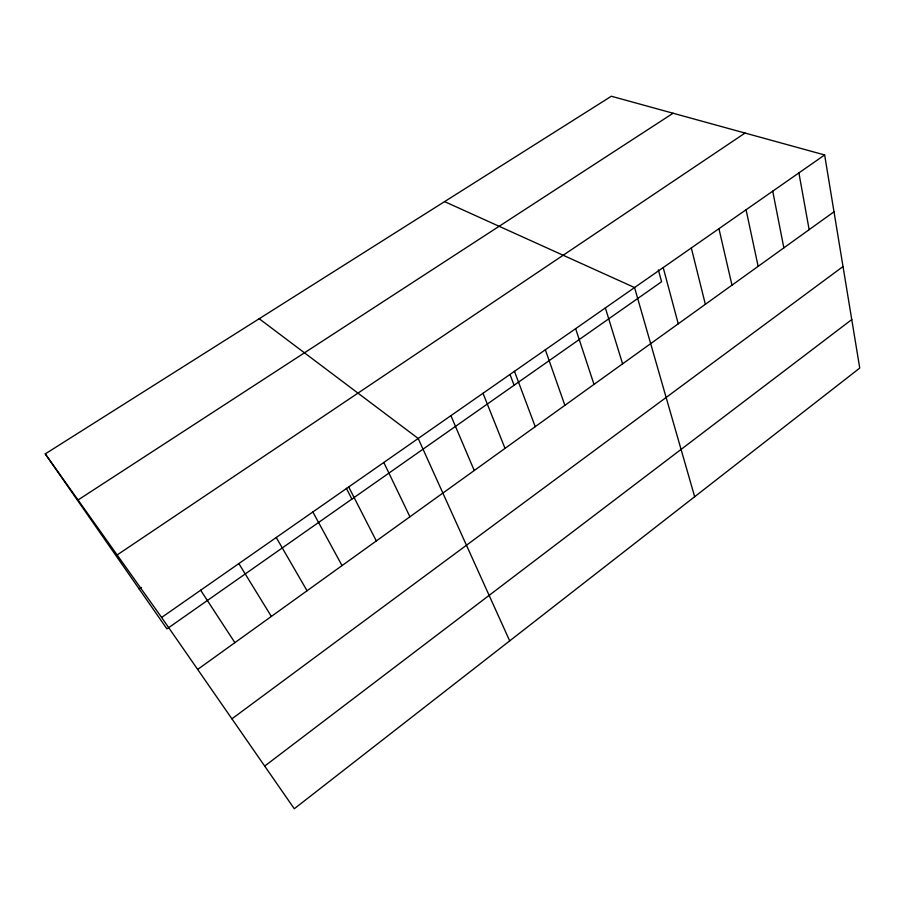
<?xml version="1.0" encoding="UTF-8"?>
<svg xmlns="http://www.w3.org/2000/svg" width="905" height="905" viewBox="0 0 905 905"><rect width="100%" height="100%" fill="white"/><g stroke="black" fill="none" stroke-linecap="round" stroke-linejoin="round"><path stroke-width="1.36" d="M264.69 766.083L851.763 319.578M231.929 718.83L843.019 266.545M197.663 669.428L834.003 211.793M161.622 617.459L824.636 154.959L859.75 368.075L294.283 808.753L161.622 617.459L45.25 453.903L611.35 96.247L824.636 154.959M139.178 588.997L141.474 587.424M117.141 554.946L745.03 133.046M78.034 499.979L673.082 113.238M444.581 201.611L634.552 287.552L694.667 496.732M259.203 318.73L418.189 438.484L509.696 640.876M45.25 453.903L166.927 628.896L661.589 281.749L658.365 269.848M200.661 590.23L234.893 642.663M238.852 563.577L271.342 616.441M276.251 537.502L307.055 590.761M312.847 511.97L342.033 565.602M346.344 488.304L351.887 499.096M348.697 486.958L376.322 540.941M383.799 462.466L409.931 516.778M450.916 415.655L474.243 470.521M482.999 393.268L505.024 448.382M510.149 374.828L514.097 385.259M514.47 371.322L535.228 426.662M545.342 349.783L564.878 405.338M575.637 328.651L593.997 384.399M605.366 307.915L622.583 363.833M663.195 267.575L678.252 323.798M691.318 247.947L705.346 304.318M718.943 228.682L731.975 285.166M746.071 209.756L758.141 266.341M772.723 191.17L783.854 247.846M798.911 172.9L809.138 229.666"/></g></svg>
